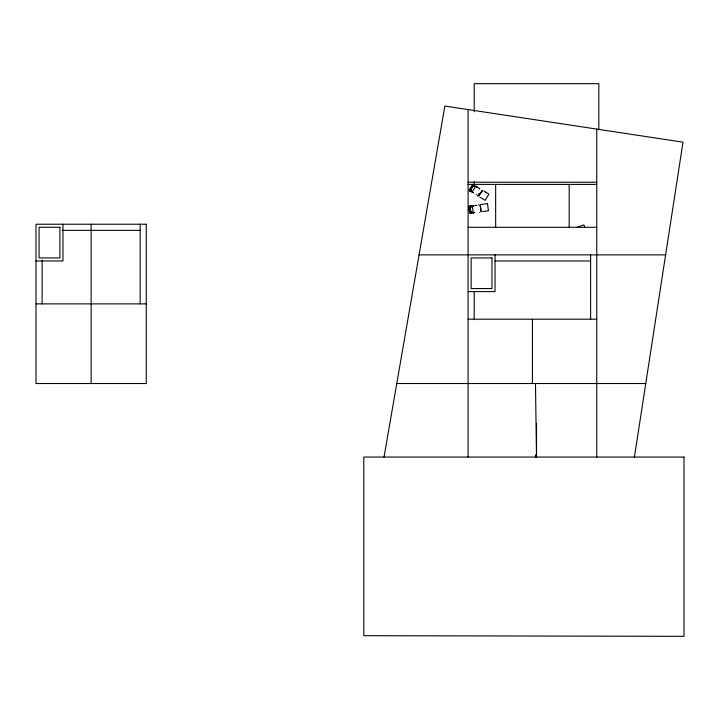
<?xml version="1.0" encoding="UTF-8"?>
<svg xmlns="http://www.w3.org/2000/svg" width="720" height="720" viewBox="0 0 720 720"><rect width="100%" height="100%" fill="white"/><g stroke="black" fill="none" stroke-linecap="round" stroke-linejoin="round"><path stroke-width="1.08" d="M470.349 206.397L470.952 206.172L469.548 206.37L470.952 206.235L469.89 206.379L470.88 213.039L472.185 212.769L470.7 213.129M469.845 207.423L469.863 207.045C470.826 202.212 470.07 213.885 471.249 213.12C470.115 213.264 473.067 212.814 471.204 213.111M470.232 208.467L470.898 213.03M478.8 195.912C487.188 185.103 479.358 192.69 478.863 196.011M473.355 213.363L472.194 205.488M476.001 185.814L471.834 192.627M474.381 185.778L473.796 184.869M634.419 457.056L683.001 142.173L444.861 106.056L384.021 457.056M474.489 212.328L474.606 212.805M473.355 213.354L473.4 212.994M476.937 186.867L476.523 187.182L476.955 186.849M479.907 205.209C481.536 208.467 481.284 218.628 480.24 204.687M476.514 187.146L476.784 186.768L476.694 187.263M470.871 191.43C469.467 190.449 469.98 190.728 470.808 191.394C469.494 189.432 474.246 183.519 474.588 185.445M473.193 192.726L473.175 192.555M473.544 206.172L473.391 205.677L473.616 206.136M470.763 212.067L470.709 211.284L470.466 212.49L470.7 211.095M479.601 188.973L479.592 189.072M470.898 191.421L470.142 190.845L473.418 184.815L474.588 185.58M476.244 194.319L476.163 194.796M473.157 192.996L473.202 192.546M474.498 185.337L473.769 184.887M472.986 185.499L472.428 186.381L472.833 185.715M471.672 213.147L471.735 212.796M472.581 186.867L471.321 189.153M470.916 206.199L469.71 206.397M470.106 190.818L471.321 189.144M469.152 190.17L472.59 184.563M473.085 186.003L474.012 185.328M477.441 196.047L478.998 193.509M471.708 190.512L469.539 189.18L471.51 190.818M488.907 194.175L485.127 200.34L480.024 197.217M474.111 186.525L472.329 185.004M469.611 206.325L470.331 206.334M482.094 190.539L482.661 190.386M473.643 185.094L474.588 185.562L473.895 185.283M473.976 185.121L473.445 184.905M479.655 212.445L479.592 212.454M470.952 191.151L470.052 190.845M470.862 206.091L469.971 206.19M577.107 227.268L583.929 224.883L584.784 227.313M487.116 203.661L480.42 204.633M469.611 213.219L468.702 206.703M475.425 205.371L474.741 205.488M475.911 205.344L476.955 205.398M471.141 206.856L468.9 207.189M468.702 207.585L471.195 207.225M469.386 212.193L471.897 211.824M471.951 212.184L469.809 212.499M482.589 211.635L488.493 210.753L487.449 203.598M468.081 182.223L596.754 182.223M468.081 184.401L596.754 184.401M468.081 227.286L596.754 227.286M62.181 230.355L140.157 230.355M419.067 254.862L665.622 254.862M36 260.982L62.955 260.982L62.955 224.226M495.063 260.982L590.625 260.982M468.081 291.618L495.045 291.618L495.045 254.862M36 303.876L146.286 303.876M468.054 319.194L596.781 319.194M396.765 383.526L645.768 383.526M474.12 185.157L474.354 185.832M469.692 207.171L469.809 208.188L469.683 207.414M478.62 204.921L478.602 204.903M488.61 194.004L485.577 192.132M478.548 187.821L477.954 187.479M478.935 188.109L479.754 188.595M483.975 191.151L486.513 192.708M472.167 184.905L474.309 186.21M470.673 191.313L469.953 190.854M470.133 190.944L470.934 191.385L470.034 190.917M535.482 383.526L536.517 457.056L536.517 423.324M598.833 129.789L598.833 83.673L474.21 83.673L474.21 111.789M596.754 129.087L596.754 457.056M590.625 254.862L590.625 319.473M569.178 184.401L569.178 227.286M535.482 454.824L535.482 457.056M532.413 319.194L532.413 383.526M495.657 184.401L495.657 227.286M474.21 181.53L474.21 184.905M474.21 291.78L474.21 319.752M468.081 109.584L468.081 457.056M140.157 224.226L140.157 303.876M91.143 224.226L91.143 383.526M42.129 260.127L42.129 303.876M472.041 205.488L472.041 205.479M471.141 189.333L470.538 190.134L471.141 189.333M146.286 224.226L36 224.226L36 383.526L146.286 383.526L146.286 224.226M59.895 227.286L39.069 227.286L39.069 257.922L59.895 257.922L59.895 227.286M491.976 257.922L471.15 257.922L471.15 288.558L491.976 288.558L491.976 257.922M684 457.056L363.798 457.056L363.798 635.697L684 636.327L684 457.056"/></g></svg>
